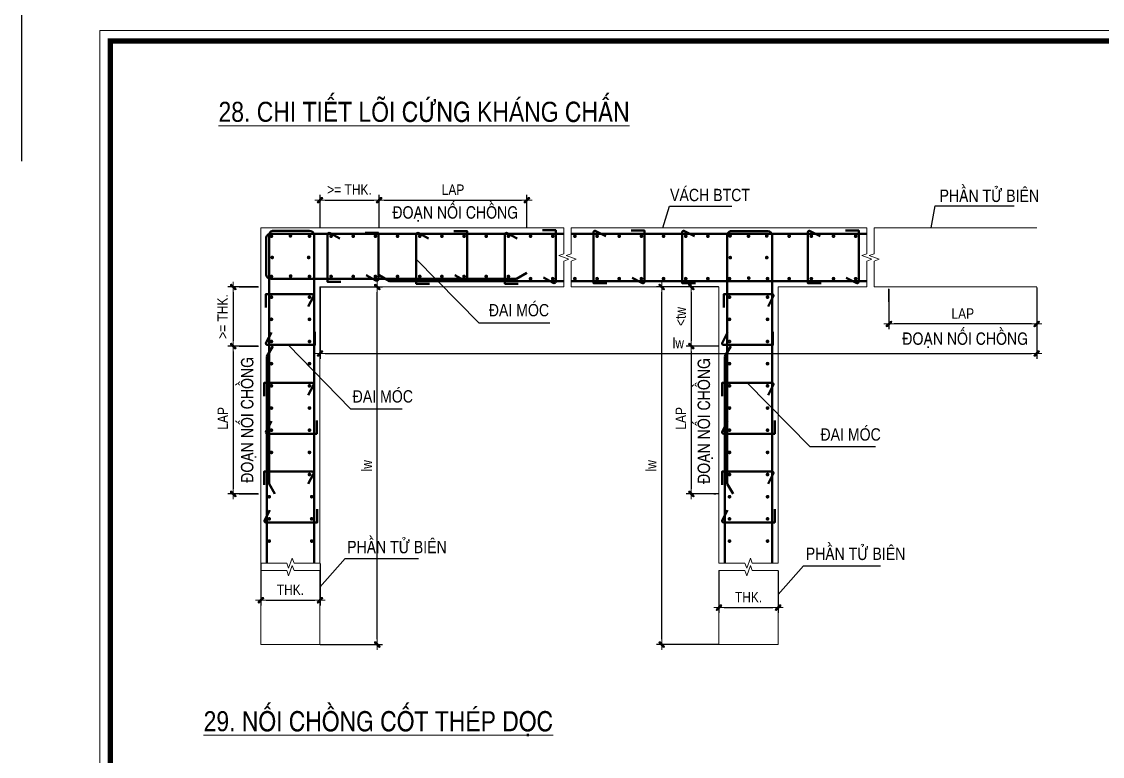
# Model space of a CAD drawing. Header units: millimetres. Extents: x -88960 to 836140, y 175458 to 320791.
# Drawn here: x 163340 to 184028, y 219470 to 233529 of the extents above; entities that cross this region are included whole.
import ezdxf
from ezdxf.enums import TextEntityAlignment as Align

# ---------------------------------------------------------------- set-up
doc = ezdxf.new("R2010")
doc.units = ezdxf.units.MM
doc.header["$LTSCALE"] = 1000
doc.layers.get('0').update_dxf_attribs({"linetype": 'CONTINUOUS'})
doc.layers.get('DEFPOINTS').update_dxf_attribs({"linetype": 'CONTINUOUS'})
for name, color, linetype, lineweight in [('Ap0102_dim', 145, 'CONTINUOUS', 25), ('Ap0314_Kh', 253, 'CONTINUOUS', 15), ('CHUNHO', 1, 'CONTINUOUS', 13), ('CTHEP', 4, 'CONTINUOUS', 50), ('DBAO', 2, 'CONTINUOUS', 13), ('DGIONG', 4, 'CONTINUOUS', 13), ('KTH', 154, 'CONTINUOUS', 15), ('STICK', 1, 'CONTINUOUS', 9), ('TEXT', 1, 'CONTINUOUS', 15)]:
    doc.layers.add(name, color=color, linetype=linetype, lineweight=lineweight)
doc.styles.add('romans', font='romans.shx', dxfattribs={"width": 0.8})
doc.styles.add('Star-HelCon', font='VHELVCN_0.TTF')
doc.styles.add('TTP-HelCon', font='VHELVCN_0.TTF')
doc.dimstyles.new('Star-100', dxfattribs={"dimscale": 100, "dimtxt": 2, "dimasz": 1, "dimexe": 1, "dimexo": 0.0625, "dimgap": 0.09, "dimtad": 0, "dimtoh": 1, "dimdec": 4, "dimrnd": 1, "dimdsep": 46, "dimtxsty": 'Star-HelCon', "dimblk": 'Stick', "dimcen": 0.09, "dimdle": 1.5, "dimclrd": 256, "dimclre": 256, "dimclrt": 7, "dimadec": 0, "dimazin": 0, "dimtfac": 1, "dimtdec": 4, "dimtix": 1, "dimtmove": 0, "dimatfit": 3, "dimfxl": 0.18, "dimtvp": 1, "dimtolj": 1, "dimtzin": 0, "dimarcsym": 2})
doc.dimstyles.new('TL 20', dxfattribs={"dimscale": 0, "dimtxt": 250, "dimasz": 200, "dimexe": 100, "dimexo": 200, "dimgap": 100, "dimtad": 1, "dimdec": 1, "dimlfac": 0.2, "dimdsep": 46, "dimtxsty": 'romans', "dimcen": 200, "dimdle": 100, "dimclrd": 256, "dimclre": 256, "dimclrt": 1, "dimaunit": 1, "dimadec": 0, "dimazin": 0, "dimtfac": 1, "dimtdec": 1, "dimtix": 1, "dimtmove": 2, "dimatfit": 3, "dimldrblk": 'OPEN30', "dimfxl": 1, "dimtolj": 1, "dimtzin": 0, "dimarcsym": 0})

# ---------------------------------------------------------------- blocks, each defined once
blk = doc.blocks.new('Stick')
at = {"layer": 'STICK'}
h = blk.add_hatch(color=256, dxfattribs=at)
edge = h.paths.add_edge_path()
edge.add_line((0.3, 0.5), (-0.5, -0.3))
edge.add_arc((-0.4, -0.4), 0.141, 135, 315)
edge.add_line((-0.3, -0.5), (0.5, 0.3))
edge.add_arc((0.4, 0.4), 0.141, 315, 495)
blk.add_line((1, 0), (-1, 0), dxfattribs=at)
blk.add_lwpolyline([(0.3, 0.5), (-0.5, -0.3, 1), (-0.3, -0.5), (0.5, 0.3, 1), (0.3, 0.5, 1)], format="xyb", dxfattribs=at)
blk = doc.blocks.new('*D699')
at = {"layer": 'DEFPOINTS', "color": 0, "transparency": 16777216}
for p in [(173012, 230113), (170183, 229583), (173012, 229583)]:
    blk.add_point(p, dxfattribs=at)
at = {"layer": 'KTH', "lineweight": -2, "transparency": 16777216}
for p, q in [((170183, 229589), (170183, 230213)), ((170283, 230113), (172912, 230113)), ((173012, 229589), (173012, 230213))]:
    blk.add_line(p, q, dxfattribs=at)
at = {"layer": 'KTH', "lineweight": -2, "transparency": 16777216, "xscale": 100, "yscale": 100, "zscale": 100, "rotation": 180}
blk.add_blockref('Stick', (170183, 230113), dxfattribs=at)
at = {"layer": 'KTH', "lineweight": -2, "transparency": 16777216, "xscale": 100, "yscale": 100, "zscale": 100}
blk.add_blockref('Stick', (173012, 230113), dxfattribs=at)
at = {"layer": 'KTH', "color": 7, "transparency": 16777216, "insert": (171598, 230313), "char_height": 200, "attachment_point": 5, "style": 'Star-HelCon'}
blk.add_mtext('\\A1;LAP', dxfattribs=at)
blk = doc.blocks.new('*D700')
at = {"layer": 'DEFPOINTS', "color": 0, "transparency": 16777216}
for p in [(170183, 230113), (169052, 229583), (170183, 229583)]:
    blk.add_point(p, dxfattribs=at)
at = {"layer": 'KTH', "lineweight": -2, "transparency": 16777216}
for p, q in [((169052, 229589), (169052, 230213)), ((169152, 230113), (170083, 230113)), ((170183, 229589), (170183, 230213))]:
    blk.add_line(p, q, dxfattribs=at)
at = {"layer": 'KTH', "lineweight": -2, "transparency": 16777216, "xscale": 100, "yscale": 100, "zscale": 100, "rotation": 180}
blk.add_blockref('Stick', (169052, 230113), dxfattribs=at)
at = {"layer": 'KTH', "lineweight": -2, "transparency": 16777216, "xscale": 100, "yscale": 100, "zscale": 100}
blk.add_blockref('Stick', (170183, 230113), dxfattribs=at)
at = {"layer": 'KTH', "color": 7, "transparency": 16777216, "insert": (169617, 230316), "char_height": 200, "attachment_point": 5, "style": 'Star-HelCon'}
blk.add_mtext('\\A1;>= THK.', dxfattribs=at)
blk = doc.blocks.new('*D701')
at = {"layer": 'DEFPOINTS', "color": 0, "transparency": 16777216}
for p in [(167872, 227320), (167390, 224492), (167872, 224492)]:
    blk.add_point(p, dxfattribs=at)
at = {"layer": 'KTH', "lineweight": -2, "transparency": 16777216}
for p, q in [((167866, 227320), (167290, 227320)), ((167390, 227220), (167390, 224592)), ((167866, 224492), (167290, 224492))]:
    blk.add_line(p, q, dxfattribs=at)
at = {"layer": 'KTH', "lineweight": -2, "transparency": 16777216, "xscale": 100, "yscale": 100, "zscale": 100}
for p, rotation in [((167390, 227320), 90), ((167390, 224492), 270)]:
    blk.add_blockref('Stick', p, dxfattribs=dict(at, rotation=rotation))
at = {"layer": 'KTH', "color": 7, "transparency": 16777216, "insert": (167190, 225906), "char_height": 200, "attachment_point": 5, "rotation": 90, "style": 'Star-HelCon'}
blk.add_mtext('\\A1; LAP', dxfattribs=at)
blk = doc.blocks.new('*D702')
at = {"layer": 'DEFPOINTS', "color": 0, "transparency": 16777216}
for p in [(167872, 228452), (167390, 227320), (167872, 227320)]:
    blk.add_point(p, dxfattribs=at)
at = {"layer": 'KTH', "lineweight": -2, "transparency": 16777216}
for p, q in [((167866, 228452), (167290, 228452)), ((167390, 228352), (167390, 227420)), ((167866, 227320), (167290, 227320))]:
    blk.add_line(p, q, dxfattribs=at)
at = {"layer": 'KTH', "lineweight": -2, "transparency": 16777216, "xscale": 100, "yscale": 100, "zscale": 100}
for p, rotation in [((167390, 228452), 90), ((167390, 227320), 270)]:
    blk.add_blockref('Stick', p, dxfattribs=dict(at, rotation=rotation))
at = {"layer": 'KTH', "color": 7, "transparency": 16777216, "insert": (167187, 227886), "char_height": 200, "attachment_point": 5, "rotation": 90, "style": 'Star-HelCon'}
blk.add_mtext('\\A1;>= THK.', dxfattribs=at)
blk = doc.blocks.new('*D703')
at = {"layer": 'DEFPOINTS', "color": 0, "transparency": 16777216}
for p in [(167920, 223166), (169052, 223166), (169052, 222458)]:
    blk.add_point(p, dxfattribs=at)
at = {"layer": 'KTH', "lineweight": -2, "transparency": 16777216}
for p, q in [((167920, 223159), (167920, 222358)), ((169052, 223159), (169052, 222358)), ((168020, 222458), (168952, 222458))]:
    blk.add_line(p, q, dxfattribs=at)
at = {"layer": 'KTH', "lineweight": -2, "transparency": 16777216, "xscale": 100, "yscale": 100, "zscale": 100, "rotation": 180}
blk.add_blockref('Stick', (167920, 222458), dxfattribs=at)
at = {"layer": 'KTH', "lineweight": -2, "transparency": 16777216, "xscale": 100, "yscale": 100, "zscale": 100}
blk.add_blockref('Stick', (169052, 222458), dxfattribs=at)
at = {"layer": 'KTH', "color": 7, "transparency": 16777216, "insert": (168486, 222658), "char_height": 200, "attachment_point": 5, "style": 'Star-HelCon'}
blk.add_mtext('\\A1;THK.', dxfattribs=at)
blk = doc.blocks.new('*D704')
at = {"layer": 'DEFPOINTS', "color": 0, "transparency": 16777216}
for p in [(176689, 227320), (176159, 224492), (176689, 224492)]:
    blk.add_point(p, dxfattribs=at)
at = {"layer": 'KTH', "lineweight": -2, "transparency": 16777216}
for p, q in [((176683, 227320), (176059, 227320)), ((176159, 227220), (176159, 224592)), ((176683, 224492), (176059, 224492))]:
    blk.add_line(p, q, dxfattribs=at)
at = {"layer": 'KTH', "lineweight": -2, "transparency": 16777216, "xscale": 100, "yscale": 100, "zscale": 100}
for p, rotation in [((176159, 227320), 90), ((176159, 224492), 270)]:
    blk.add_blockref('Stick', p, dxfattribs=dict(at, rotation=rotation))
at = {"layer": 'KTH', "color": 7, "transparency": 16777216, "insert": (175959, 225906), "char_height": 200, "attachment_point": 5, "rotation": 90, "style": 'Star-HelCon'}
blk.add_mtext('\\A1; LAP', dxfattribs=at)
blk = doc.blocks.new('*D705')
at = {"layer": 'DEFPOINTS', "color": 0, "transparency": 16777216}
for p in [(176689, 228452), (176159, 227320), (176689, 227320)]:
    blk.add_point(p, dxfattribs=at)
at = {"layer": 'KTH', "lineweight": -2, "transparency": 16777216}
for p, q in [((176683, 228452), (176059, 228452)), ((176159, 228352), (176159, 227420)), ((176683, 227320), (176059, 227320))]:
    blk.add_line(p, q, dxfattribs=at)
at = {"layer": 'KTH', "lineweight": -2, "transparency": 16777216, "xscale": 100, "yscale": 100, "zscale": 100}
for p, rotation in [((176159, 228452), 90), ((176159, 227320), 270)]:
    blk.add_blockref('Stick', p, dxfattribs=dict(at, rotation=rotation))
at = {"layer": 'KTH', "color": 7, "transparency": 16777216, "insert": (175956, 227886), "char_height": 200, "attachment_point": 5, "rotation": 90, "style": 'Star-HelCon'}
blk.add_mtext('\\A1;<tw', dxfattribs=at)
blk = doc.blocks.new('*D706')
at = {"layer": 'DEFPOINTS', "color": 0, "transparency": 16777216}
for p in [(179942, 228417), (182771, 228364), (179942, 227744)]:
    blk.add_point(p, dxfattribs=at)
at = {"layer": 'KTH', "lineweight": -2, "transparency": 16777216}
for p, q in [((179942, 228411), (179942, 227644)), ((182771, 228357), (182771, 227644)), ((182671, 227744), (180042, 227744))]:
    blk.add_line(p, q, dxfattribs=at)
at = {"layer": 'KTH', "lineweight": -2, "transparency": 16777216, "xscale": 100, "yscale": 100, "zscale": 100, "rotation": 180}
blk.add_blockref('Stick', (179942, 227744), dxfattribs=at)
at = {"layer": 'KTH', "lineweight": -2, "transparency": 16777216, "xscale": 100, "yscale": 100, "zscale": 100}
blk.add_blockref('Stick', (182771, 227744), dxfattribs=at)
at = {"layer": 'KTH', "color": 7, "transparency": 16777216, "insert": (181356, 227944), "char_height": 200, "attachment_point": 5, "style": 'Star-HelCon'}
blk.add_mtext('\\A1;LAP', dxfattribs=at)
blk = doc.blocks.new('*D707')
at = {"layer": 'DEFPOINTS', "color": 0, "transparency": 16777216}
for p in [(176689, 223024), (177821, 223024), (177821, 222317)]:
    blk.add_point(p, dxfattribs=at)
at = {"layer": 'KTH', "lineweight": -2, "transparency": 16777216}
for p, q in [((176689, 223018), (176689, 222217)), ((177821, 223018), (177821, 222217)), ((176789, 222317), (177721, 222317))]:
    blk.add_line(p, q, dxfattribs=at)
at = {"layer": 'KTH', "lineweight": -2, "transparency": 16777216, "xscale": 100, "yscale": 100, "zscale": 100, "rotation": 180}
blk.add_blockref('Stick', (176689, 222317), dxfattribs=at)
at = {"layer": 'KTH', "lineweight": -2, "transparency": 16777216, "xscale": 100, "yscale": 100, "zscale": 100}
blk.add_blockref('Stick', (177821, 222317), dxfattribs=at)
at = {"layer": 'KTH', "color": 7, "transparency": 16777216, "insert": (177255, 222517), "char_height": 200, "attachment_point": 5, "style": 'Star-HelCon'}
blk.add_mtext('\\A1;THK.', dxfattribs=at)
blk = doc.blocks.new('*D708')
at = {"layer": 'DEFPOINTS', "color": 0, "transparency": 16777216}
for p in [(175593, 228452), (176689, 228452), (176689, 221610)]:
    blk.add_point(p, dxfattribs=at)
at = {"layer": 'KTH', "lineweight": -2, "transparency": 16777216}
for p, q in [((176683, 228452), (175493, 228452)), ((175593, 221710), (175593, 228352)), ((176683, 221610), (175493, 221610))]:
    blk.add_line(p, q, dxfattribs=at)
at = {"layer": 'KTH', "lineweight": -2, "transparency": 16777216, "xscale": 100, "yscale": 100, "zscale": 100}
for p, rotation in [((175593, 228452), 90), ((175593, 221610), 270)]:
    blk.add_blockref('Stick', p, dxfattribs=dict(at, rotation=rotation))
at = {"layer": 'KTH', "color": 7, "transparency": 16777216, "insert": (175393, 225031), "char_height": 200, "attachment_point": 5, "rotation": 90, "style": 'Star-HelCon'}
blk.add_mtext('\\A1;lw', dxfattribs=at)
blk = doc.blocks.new('*D709')
at = {"layer": 'DEFPOINTS', "color": 0, "transparency": 16777216}
for p in [(169052, 228452), (182771, 228452), (182771, 227179)]:
    blk.add_point(p, dxfattribs=at)
at = {"layer": 'KTH', "lineweight": -2, "transparency": 16777216}
for p, q in [((169052, 228445), (169052, 227079)), ((182771, 228445), (182771, 227079)), ((169152, 227179), (182671, 227179))]:
    blk.add_line(p, q, dxfattribs=at)
at = {"layer": 'KTH', "lineweight": -2, "transparency": 16777216, "xscale": 100, "yscale": 100, "zscale": 100, "rotation": 180}
blk.add_blockref('Stick', (169052, 227179), dxfattribs=at)
at = {"layer": 'KTH', "lineweight": -2, "transparency": 16777216, "xscale": 100, "yscale": 100, "zscale": 100}
blk.add_blockref('Stick', (182771, 227179), dxfattribs=at)
at = {"layer": 'KTH', "color": 7, "transparency": 16777216, "insert": (175911, 227379), "char_height": 200, "attachment_point": 5, "style": 'Star-HelCon'}
blk.add_mtext('\\A1;lw', dxfattribs=at)
blk = doc.blocks.new('*D710')
at = {"layer": 'DEFPOINTS', "color": 0, "transparency": 16777216}
for p in [(169052, 228452), (170148, 228452), (169052, 221610)]:
    blk.add_point(p, dxfattribs=at)
at = {"layer": 'KTH', "lineweight": -2, "transparency": 16777216}
for p, q in [((169058, 228452), (170248, 228452)), ((170148, 221710), (170148, 228352)), ((169058, 221610), (170248, 221610))]:
    blk.add_line(p, q, dxfattribs=at)
at = {"layer": 'KTH', "lineweight": -2, "transparency": 16777216, "xscale": 100, "yscale": 100, "zscale": 100}
for p, rotation in [((170148, 228452), 90), ((170148, 221610), 270)]:
    blk.add_blockref('Stick', p, dxfattribs=dict(at, rotation=rotation))
at = {"layer": 'KTH', "color": 7, "transparency": 16777216, "insert": (169948, 225031), "char_height": 200, "attachment_point": 5, "rotation": 90, "style": 'Star-HelCon'}
blk.add_mtext('\\A1;lw', dxfattribs=at)
blk = doc.blocks.new('CHG_XX_Khung ten')
blk.add_lwpolyline([(15, 579), (826, 579), (826, 15), (15, 15)], close=True)
at = {"color": 4, "linetype": 'Continuous', "const_width": 1}
blk.add_lwpolyline([(17, 577), (824, 577), (824, 17), (17, 17)], close=True, dxfattribs=at)
at = {"layer": 'DEFPOINTS', "color": 1, "ltscale": 2}
blk.add_lwpolyline([(40.06, 594), (0, 594), (0, 554)], dxfattribs=at)

msp = doc.modelspace()

# ---------------------------------------------------------------- linework, layer by layer
at = {"layer": 'Ap0102_dim'}
for p, q in [((167503.07337, 228451.63735), (167871.84658, 228451.63758)), ((179942.0135, 228169.06282), (179942.0135, 228416.76448)), ((167503.07337, 227320.18141), (167871.84658, 227320.18165)), ((167503.07337, 224491.54135), (167871.84658, 224491.54158)), ((176591.6716, 224491.54158), (176626.75468, 224491.54158))]:
    msp.add_line(p, q, dxfattribs=at)
at = {"layer": 'CTHEP'}
for p, q in [((168075.86916, 229441.51351), (168075.87548, 224687.52028)), ((173719.00597, 229469.94798), (168107.69143, 229469.94797)), ((168853.8187, 229526.37284), (168160.72836, 229526.37281)), ((168938.60791, 229441.51377), (168938.6124, 223165.61594)), ((174355.44997, 229469.94798), (173860.43797, 229469.94798)), ((179517.70203, 229469.94798), (174099.0272, 229469.94798)), ((176844.63775, 229434.75843), (176844.64397, 224687.50981)), ((177622.60347, 229519.61776), (176929.49695, 229519.61776)), ((177569.47621, 229519.61776), (176940.10381, 229519.61776)), ((177707.37607, 229434.75872), (177707.3804, 223165.61437)), ((168022.83223, 229385.79181), (168022.83331, 228692.07187)), ((172815.87157, 228607.21278), (168107.69251, 228607.21277)), ((170183.20784, 228677.92878), (170379.18177, 228564.78318)), ((173011.8455, 228720.35838), (172815.87157, 228607.21278)), ((173719.00597, 228564.78318), (170379.18177, 228564.78318)), ((179517.70203, 228564.78318), (173860.43797, 228564.78318)), ((168033.44296, 227124.20284), (168146.59131, 227320.18153)), ((176915.35665, 227320.18158), (176802.21105, 227124.20766)), ((168033.44296, 227124.20284), (168033.44754, 223165.61663)), ((176802.21105, 227124.20766), (176802.2156, 223165.61505)), ((168075.87548, 224687.52028), (168189.02383, 224491.54158)), ((176957.78625, 224491.54164), (176844.64065, 224687.51557))]:
    msp.add_line(p, q, dxfattribs=at)
at = {"layer": 'CTHEP', "const_width": 35.18121}
for points in [[(168104.06719, 229423.98257, 1), (168139.60198, 229423.98257, 1)], [(168467.83207, 229429.98754, 1), (168503.36686, 229429.98754, 1)], [(168832.44229, 229423.9826, 1), (168867.97708, 229423.9826, 1)], [(169246.13057, 229423.98258, 1), (169281.66536, 229423.98258, 1)], [(169670.42657, 229423.98258, 1), (169705.96136, 229423.98258, 1)], [(170094.72257, 229423.98258, 1), (170130.25736, 229423.98258, 1)], [(170519.01857, 229423.98258, 1), (170554.55336, 229423.98258, 1)], [(170943.31457, 229423.98258, 1), (170978.84936, 229423.98258, 1)], [(171367.61057, 229423.98258, 1), (171403.14536, 229423.98258, 1)], [(171791.90657, 229423.98258, 1), (171827.44136, 229423.98258, 1)], [(172216.20257, 229423.98258, 1), (172251.73736, 229423.98258, 1)], [(172640.49857, 229423.98258, 1), (172676.03336, 229423.98258, 1)], [(173064.79457, 229423.98258, 1), (173100.32936, 229423.98258, 1)], [(173489.09057, 229423.98258, 1), (173524.62536, 229423.98258, 1)], [(173913.38657, 229423.98258, 1), (173948.92136, 229423.98258, 1)], [(174373.21736, 229423.98258, -1), (174337.68257, 229423.98258, -1)], [(174797.51336, 229423.98258, -1), (174761.97857, 229423.98258, -1)], [(175221.80936, 229423.98258, -1), (175186.27457, 229423.98258, -1)], [(175646.10536, 229423.98258, -1), (175610.57057, 229423.98258, -1)], [(176070.40136, 229423.98258, -1), (176034.86657, 229423.98258, -1)], [(176494.69736, 229423.98258, -1), (176459.16257, 229423.98258, -1)], [(176883.09761, 229429.07613, 1), (176918.6324, 229429.07613, 1)], [(177236.62543, 229423.98258, 1), (177272.16022, 229423.98258, 1)], [(177585.08436, 229429.07616, 1), (177620.61915, 229429.07616, 1)], [(178014.89863, 229423.98258, 1), (178050.43342, 229423.98258, 1)], [(178439.19463, 229423.98258, 1), (178474.72942, 229423.98258, 1)], [(178863.49063, 229423.98258, 1), (178899.02542, 229423.98258, 1)], [(179287.78663, 229423.98258, 1), (179323.32142, 229423.98258, 1)], [(168154.75071, 229017.12305, 1), (168119.21592, 229017.12305, 1)], [(168817.29319, 229017.12305, -1), (168852.82798, 229017.12305, -1)], [(176923.54408, 229013.50886, 1), (176888.00929, 229013.50886, 1)], [(177586.08655, 229013.50886, -1), (177621.62134, 229013.50886, -1)], [(168104.06719, 228653.17797, -1), (168139.60198, 228653.17797, -1)], [(168472.17868, 228659.68641, -1), (168507.71347, 228659.68641, -1)], [(168832.44229, 228653.17799, -1), (168867.97708, 228653.17799, -1)], [(169246.13057, 228653.17798, -1), (169281.66536, 228653.17798, -1)], [(169670.42657, 228653.17798, -1), (169705.96136, 228653.17798, -1)], [(170094.72257, 228653.17798, -1), (170130.25736, 228653.17798, -1)], [(170519.01857, 228653.17798, -1), (170554.55336, 228653.17798, -1)], [(170943.31457, 228653.17798, -1), (170978.84936, 228653.17798, -1)], [(171367.61057, 228653.17798, -1), (171403.14536, 228653.17798, -1)], [(171791.90657, 228653.17798, -1), (171827.44136, 228653.17798, -1)], [(172216.20257, 228653.17798, -1), (172251.73736, 228653.17798, -1)], [(172640.49857, 228653.17798, -1), (172676.03336, 228653.17798, -1)], [(173064.79457, 228610.74858, -1), (173100.32936, 228610.74858, -1)], [(173489.09057, 228610.74858, -1), (173524.62536, 228610.74858, -1)], [(173913.38657, 228610.74858, -1), (173948.92136, 228610.74858, -1)], [(174373.21736, 228610.74838, 1), (174337.68257, 228610.74838, 1)], [(174797.51336, 228610.74838, 1), (174761.97857, 228610.74838, 1)], [(175221.80936, 228610.74838, 1), (175186.27457, 228610.74838, 1)], [(175646.10536, 228610.74838, 1), (175610.57057, 228610.74838, 1)], [(176070.40136, 228610.74838, 1), (176034.86657, 228610.74838, 1)], [(176494.69736, 228610.74838, 1), (176459.16257, 228610.74838, 1)], [(176872.83568, 228610.74837, -1), (176908.37047, 228610.74837, -1)], [(177240.97204, 228622.83829, -1), (177276.50683, 228622.83829, -1)], [(177601.21045, 228610.74839, -1), (177636.74524, 228610.74839, -1)], [(178014.89863, 228610.74838, -1), (178050.43342, 228610.74838, -1)], [(178439.19463, 228610.74838, -1), (178474.72942, 228610.74838, -1)], [(178863.49063, 228610.74838, -1), (178899.02542, 228610.74838, -1)], [(179287.78663, 228610.74838, -1), (179323.32142, 228610.74838, -1)], [(168104.06719, 228257.16837, -1), (168139.60198, 228257.16837, -1)], [(168832.44229, 228257.16839, -1), (168867.97708, 228257.16839, -1)], [(176872.83568, 228257.16837, -1), (176908.37047, 228257.16837, -1)], [(177601.21045, 228257.16839, -1), (177636.74524, 228257.16839, -1)], [(168104.06719, 227832.87237, -1), (168139.60198, 227832.87237, -1)], [(168832.44229, 227832.87239, -1), (168867.97708, 227832.87239, -1)], [(176872.83568, 227832.87237, -1), (176908.37047, 227832.87237, -1)], [(177601.21045, 227832.87239, -1), (177636.74524, 227832.87239, -1)], [(168104.06719, 227408.57637, -1), (168139.60198, 227408.57637, -1)], [(168832.44229, 227408.57639, -1), (168867.97708, 227408.57639, -1)], [(176872.83568, 227408.57637, -1), (176908.37047, 227408.57637, -1)], [(177601.21045, 227408.57639, -1), (177636.74524, 227408.57639, -1)], [(168104.06719, 226984.28037, -1), (168139.60198, 226984.28037, -1)], [(168832.44229, 226984.28039, -1), (168867.97708, 226984.28039, -1)], [(176872.83568, 226984.28037, -1), (176908.37047, 226984.28037, -1)], [(177601.21045, 226984.28039, -1), (177636.74524, 226984.28039, -1)], [(168104.06719, 226559.98437, -1), (168139.60198, 226559.98437, -1)], [(168832.44229, 226559.98439, -1), (168867.97708, 226559.98439, -1)], [(176872.83568, 226559.98437, -1), (176908.37047, 226559.98437, -1)], [(177601.21045, 226559.98439, -1), (177636.74524, 226559.98439, -1)], [(168104.06719, 226135.68837, -1), (168139.60198, 226135.68837, -1)], [(168832.44229, 226135.68839, -1), (168867.97708, 226135.68839, -1)], [(176872.83568, 226135.68837, -1), (176908.37047, 226135.68837, -1)], [(177601.21045, 226135.68839, -1), (177636.74524, 226135.68839, -1)], [(168104.06719, 225711.39237, -1), (168139.60198, 225711.39237, -1)], [(168832.44229, 225711.39239, -1), (168867.97708, 225711.39239, -1)], [(176872.83568, 225711.39237, -1), (176908.37047, 225711.39237, -1)], [(177601.21045, 225711.39239, -1), (177636.74524, 225711.39239, -1)], [(168104.06719, 225287.09637, -1), (168139.60198, 225287.09637, -1)], [(168832.44229, 225287.09639, -1), (168867.97708, 225287.09639, -1)], [(176872.83568, 225287.09637, -1), (176908.37047, 225287.09637, -1)], [(177601.21045, 225287.09639, -1), (177636.74524, 225287.09639, -1)], [(168033.35119, 224862.80037, -1), (168068.88598, 224862.80037, -1)], [(168832.44229, 224862.80039, -1), (168867.97708, 224862.80039, -1)], [(176872.83568, 224862.80037, -1), (176908.37047, 224862.80037, -1)], [(177601.21045, 224862.80039, -1), (177636.74524, 224862.80039, -1)], [(168061.64472, 224438.50432, -1), (168097.17951, 224438.50432, -1)], [(168874.87877, 224438.50444, -1), (168910.41356, 224438.50444, -1)], [(176872.83568, 224438.50437, -1), (176908.37047, 224438.50437, -1)], [(177601.21045, 224438.50439, -1), (177636.74524, 224438.50439, -1)], [(168061.64472, 224014.20832, -1), (168097.17951, 224014.20832, -1)], [(168874.87877, 224014.20844, -1), (168910.41356, 224014.20844, -1)], [(176872.83568, 224014.20837, -1), (176908.37047, 224014.20837, -1)], [(177601.21045, 224014.20839, -1), (177636.74524, 224014.20839, -1)], [(168061.64472, 223589.91232, -1), (168097.17951, 223589.91232, -1)], [(168874.87877, 223589.91244, -1), (168910.41356, 223589.91244, -1)], [(176872.83568, 223589.91237, -1), (176908.37047, 223589.91237, -1)], [(177601.21045, 223589.91239, -1), (177636.74524, 223589.91239, -1)]]:
    msp.add_lwpolyline(points, format="xyb", close=True, dxfattribs=at)
at = {"layer": 'CTHEP'}
for points in [[(169433.65991, 229381.78346), (169243.48934, 229480.26129, 0.6250265827), (169197.20662, 229457.70066), (169197.20662, 228549.32571), (169450.60287, 228549.32571)], [(169933.60713, 228677.32217), (170123.7777, 228578.84434, 0.6250265827), (170170.06042, 228601.40498), (170170.06042, 229487.09516), (169916.66418, 229487.09516)], [(171130.84391, 229381.78346), (170940.67334, 229480.26129, 0.6250265827), (170894.39062, 229457.70066), (170894.39062, 228513.96771), (171147.78687, 228513.96771)], [(171630.79113, 228677.32217), (171820.9617, 228578.84434, 0.6250265827), (171867.24442, 228601.40498), (171867.24442, 229522.45316), (171613.84818, 229522.45316)], [(172828.02791, 229381.78346), (172637.85734, 229480.26129, 0.6250265827), (172591.57462, 229457.70066), (172591.57462, 228513.96771), (172844.97087, 228513.96771)], [(173327.97513, 228630.10586), (173518.1457, 228531.62803, 0.6250265827), (173564.42842, 228554.18867), (173564.42842, 229538.41715), (173311.03218, 229538.41715)], [(174525.21191, 229424.21306), (174335.04134, 229522.69089, 0.6250265827), (174288.75862, 229500.13026), (174288.75862, 228522.35358), (174542.15487, 228522.35358)], [(175025.15913, 228626.91076), (175215.3297, 228528.43293, 0.6250265827), (175261.61242, 228550.99356), (175261.61242, 229529.52476), (175008.21618, 229529.52476)], [(176222.39591, 229424.21306), (176032.22534, 229522.69089, 0.6250265827), (175985.94262, 229500.13026), (175985.94262, 228522.35358), (176239.33887, 228522.35358)], [(178626.72397, 229424.21306), (178436.5534, 229522.69089, 0.6250265827), (178390.27068, 229500.13026), (178390.27068, 228522.35358), (178643.66693, 228522.35358)], [(179126.67119, 228626.91076), (179316.84176, 228528.43293, 0.6250265827), (179363.12448, 228550.99356), (179363.12448, 229529.52476), (179109.72824, 229529.52476)], [(168826.0654, 228078.28553), (168924.54322, 228268.4561, 0.6250265827), (168901.98259, 228314.73882), (168016.2924, 228314.73882), (168016.2924, 228061.34257)], [(177630.19189, 228078.28553), (177728.66972, 228268.4561, 0.6250265827), (177706.10908, 228314.73882), (176785.0609, 228314.73882), (176785.0609, 228061.34257)], [(168121.6041, 227578.33831), (168023.12627, 227388.16774, 0.6250265827), (168045.68691, 227341.88502), (168954.06185, 227341.88502), (168954.06185, 227595.28126)], [(176855.01459, 227578.33831), (176756.53677, 227388.16774, 0.6250265827), (176779.0974, 227341.88502), (177722.83035, 227341.88502), (177722.83035, 227595.28126)], [(168826.0654, 226381.10153), (168924.54322, 226571.2721, 0.6250265827), (168901.98259, 226617.55482), (167980.9344, 226617.55482), (167980.9344, 226364.15857)], [(177630.19189, 226381.10153), (177728.66972, 226571.2721, 0.6250265827), (177706.10908, 226617.55482), (176749.7029, 226617.55482), (176749.7029, 226364.15857)], [(168121.6041, 225881.15431), (168023.12627, 225690.98374, 0.6250265827), (168045.68691, 225644.70102), (168989.41985, 225644.70102), (168989.41985, 225898.09726)], [(176855.01459, 225881.15431), (176756.53677, 225690.98374, 0.6250265827), (176779.0974, 225644.70102), (177758.18835, 225644.70102), (177758.18835, 225898.09726)], [(168827.60821, 224683.91748), (168926.08603, 224874.08805, 0.6250265827), (168903.5254, 224920.37077), (167982.47721, 224920.37077), (167982.47721, 224666.97452)], [(177630.19189, 224683.91753), (177728.66972, 224874.0881, 0.6250265827), (177706.10908, 224920.37082), (176749.7029, 224920.37082), (176749.7029, 224666.97457)], [(168093.83695, 224183.97026), (167995.35912, 223993.79969, 0.6250265827), (168017.91976, 223947.51697), (168999.57017, 223947.51697), (168999.57017, 224200.91321)], [(176855.01459, 224183.97031), (176756.53677, 223993.79974, 0.6250265827), (176779.0974, 223947.51702), (177758.18835, 223947.51702), (177758.18835, 224200.91326)]]:
    msp.add_lwpolyline(points, format="xyb", dxfattribs=at)
for centre, start, end in [((168107.69143, 229385.08877), 90, 180.000069082), ((168160.72836, 229441.51361), 90, 180.000069082), ((168853.74866, 229441.51366), 0.000069082, 90), ((176929.49695, 229434.75854), 90, 180.000077619), ((177622.51686, 229434.7586), 0.000077619, 90), ((168107.69251, 228692.07197), 180.000069082, 270)]:
    msp.add_arc(centre, 84.8592, start, end, dxfattribs=at)
at = {"layer": 'DBAO', "linetype": 'Continuous'}
for p, q in [((167920.2935, 229583.09358), (167920.30194, 223165.61632)), ((173719.00597, 229583.09358), (167920.2935, 229583.09358)), ((179517.70203, 229583.09358), (173860.43797, 229583.09358)), ((182770.6535, 229583.09358), (179659.13403, 229583.09358)), ((169051.75184, 228451.63758), (169051.75794, 223165.61632)), ((173719.00597, 228451.63758), (169051.75184, 228451.63758)), ((176689.0632, 228451.63758), (173860.43797, 228451.63758)), ((176689.0632, 228451.63758), (176689.07, 223165.61474)), ((177820.5199, 228451.63758), (177820.526, 223165.61474)), ((179517.70203, 228451.63758), (177820.5199, 228451.63758)), ((182770.6535, 228451.63758), (179659.13403, 228451.63758)), ((168450.67269, 223068.45469), (168521.38719, 223262.74585)), ((168521.38719, 223262.74585), (168556.74594, 223165.60081)), ((177219.44075, 223068.46481), (177290.15525, 223262.75596)), ((177290.15525, 223262.75596), (177325.514, 223165.61093)), ((167920.30194, 223024.18432), (167920.30194, 221609.86432)), ((168415.31394, 223165.59972), (168450.67269, 223068.45469)), ((168415.31394, 223024.16772), (168450.67269, 222927.02269)), ((168450.67269, 222927.02269), (168521.38719, 223121.31385)), ((168521.38719, 223121.31385), (168556.74594, 223024.16881)), ((169051.76884, 221609.86432), (169051.75794, 223024.18432)), ((176689.07, 223024.20612), (176689.07, 221609.88612)), ((177184.082, 223165.60984), (177219.44075, 223068.46481)), ((177184.082, 223024.18953), (177219.44075, 222927.04449)), ((177219.44075, 222927.04449), (177290.15525, 223121.33565)), ((177290.15525, 223121.33565), (177325.514, 223024.19062)), ((177820.5369, 221609.88612), (177820.526, 223024.20612)), ((167920.30194, 221609.86432), (169051.76884, 221609.86432)), ((176689.07, 221609.88612), (177820.5369, 221609.88612))]:
    msp.add_line(p, q, dxfattribs=at)
for points in [[(173719.00597, 228451.63758), (173719.00597, 228946.64958), (173816.15128, 228982.00758), (173621.86066, 229052.72358), (173719.00597, 229088.08158), (173719.00597, 229583.09358)], [(173860.43797, 228451.63758), (173860.43797, 228946.64958), (173957.58328, 228982.00758), (173763.29266, 229052.72358), (173860.43797, 229088.08158), (173860.43797, 229583.09358)], [(179517.70203, 228451.63738), (179517.70203, 228946.64938), (179614.84733, 228982.00738), (179420.55672, 229052.72338), (179517.70203, 229088.08138), (179517.70203, 229583.09338)], [(179659.13403, 228451.63738), (179659.13403, 228946.64938), (179756.27933, 228982.00738), (179561.98872, 229052.72338), (179659.13403, 229088.08138), (179659.13403, 229583.09338)], [(167920.30194, 223165.59591), (168415.31394, 223165.59972)], [(167920.30194, 223024.16391), (168415.31394, 223024.16772)], [(168556.74594, 223165.60081), (169051.75794, 223165.60463)], [(168556.74594, 223024.16881), (169051.75794, 223024.17263)], [(176689.07, 223165.60603), (177184.082, 223165.60984)], [(176689.07, 223024.18571), (177184.082, 223024.18953)], [(177325.514, 223165.61093), (177820.526, 223165.61474)], [(177325.514, 223024.19062), (177820.526, 223024.19443)]]:
    msp.add_lwpolyline(points, dxfattribs=at)

# ---------------------------------------------------------------- texts
at = {"layer": 'CHUNHO', "style": 'Star-HelCon'}
for s, p in [('VAÙCH BTCT', (175753.38282, 230094.20284)), ('PHAÀN TÖÛ BIEÂN', (180911.33891, 230080.3847)), ('ÑOAÏN NOÁI CHOÀNG', (170437.83687, 229760.78129)), ('ÑAI MOÙC', (172282.39755, 227890.35278)), ('ÑOAÏN NOÁI CHOÀNG', (180198.78313, 227346.00157)), ('ÑAI MOÙC', (169677.10974, 226240.63099)), ('ÑAI MOÙC', (178631.003, 225512.11213)), ('PHAÀN TÖÛ BIEÂN', (169571.60868, 223357.96498)), ('PHAÀN TÖÛ BIEÂN', (178350.12835, 223228.8159))]:
    msp.add_text(s, height=235.72, dxfattribs=at).set_placement(p)
for p in [(167775.28904, 224705.60221), (176516.48051, 224683.44958)]:
    msp.add_text('ÑOAÏN NOÁI CHOÀNG', height=235.72, rotation=90, dxfattribs=at).set_placement(p)
at = {"layer": 'TEXT', "color": 2, "style": 'TTP-HelCon'}
for s, p in [('%%U28. CHI TIEÁT LOÕI CÖÙNG KHAÙNG CHAÁN', (167109.14369, 231803.56066)), ('%%U29. NOÁI CHOÀNG COÁT THEÙP DOÏC', (166824.11043, 220142.80634))]:
    msp.add_text(s, height=383.045, dxfattribs=at).set_placement(p, align=Align.MIDDLE_LEFT)

# ---------------------------------------------------------------- dimensions: what is measured, and where the dimension line sits
at = {"layer": 'KTH'}
for base, p1, p2, text, picture, middle in [((170183.20784, 230113.46358), (169051.75184, 229583.09358), (170183.20784, 229583.09358), '>= THK.', '*D700', (169617.47984, 230316.13025)), ((173011.8455, 230113.46358), (170183.20784, 229583.09358), (173011.8455, 229583.09358), 'LAP', '*D699', (171597.52667, 230313.46358)), ((182770.6535, 227178.74958), (169051.75184, 228451.63758), (182770.6535, 228451.63672), 'lw', '*D709', (175911.20267, 227378.74958)), ((179942.0135, 227744.47377), (182770.6535, 228363.73089), (179942.0135, 228416.76448), 'LAP', '*D706', (181356.3335, 227944.47377)), ((169051.75794, 222458.45632), (167920.30194, 223165.61632), (169051.75794, 223165.61632), 'THK.', '*D703', (168486.02994, 222658.45632)), ((177820.526, 222317.03443), (176689.07, 223024.19443), (177820.526, 223024.19443), 'THK.', '*D707', (177254.798, 222517.03443))]:
    dim = msp.add_linear_dim(base=base, p1=p1, p2=p2, text=text, dimstyle='Star-100', dxfattribs=at)
    dim.commit()
    dim.dimension.update_dxf_attribs({"geometry": picture, "text_midpoint": middle})
for base, p1, p2, text, picture, middle in [((167389.92777, 227320.18165), (167871.84658, 228451.63758), (167871.84827, 227320.18165), '>= THK.', '*D702', (167187.2611, 227885.90962)), ((170147.87198, 228451.63758), (169051.76884, 221609.88612), (169051.77563, 228451.63758), 'lw', '*D710', (169947.87198, 225030.76185)), ((175592.96685, 228451.63758), (176689.07, 221609.88612), (176689.0632, 228451.63758), 'lw', '*D708', (175392.96685, 225030.76185)), ((176158.69485, 227320.18155), (176689.0761, 228451.63758), (176689.06485, 227320.18155), '<tw', '*D705', (175956.02819, 227885.90957)), ((167389.92777, 224491.54158), (167871.84405, 227320.18165), (167871.84827, 224491.54158), ' LAP', '*D701', (167189.92777, 225905.86162)), ((176158.69485, 224491.54148), (176689.06485, 227320.18155), (176689.06897, 224491.54148), ' LAP', '*D704', (175958.69485, 225905.86152))]:
    dim = msp.add_linear_dim(base=base, p1=p1, p2=p2, angle=90, text=text, dimstyle='Star-100', dxfattribs=at)
    dim.commit()
    dim.dimension.update_dxf_attribs({"geometry": picture, "text_midpoint": middle})

# ---------------------------------------------------------------- leaders
at = {"layer": 'DGIONG'}
for points in [[(175614.14759, 229583.09358), (175740.28005, 229997.96651), (176936.18793, 229997.96651)], [(180753.88066, 229583.09358), (180828.1532, 230006.13859), (182337.25722, 230006.13859)], [(170894.39062, 228985.83418), (172091.59524, 227767.05364), (173454.35406, 227767.05364)], [(168441.4585, 227341.88502), (169638.66312, 226123.10448), (170626.69772, 226123.10448)], [(177227.90599, 226617.55482), (178425.11061, 225398.77427), (179682.98758, 225398.77427)], [(169051.76148, 222705.96612), (169536.58739, 223255.24823), (170939.47275, 223255.24823)], [(177820.52954, 222564.54423), (178305.35545, 223113.82635), (179783.55068, 223113.82635)]]:
    msp.add_leader(points, dimstyle='TL 20', override={"dimscale": 1, "dimldrblk": 'None'}, dxfattribs=at)

# ---------------------------------------------------------------- next in the draw order: block references
at = {"layer": 'Ap0314_Kh', "xscale": 100, "yscale": 100, "zscale": 100}
msp.add_blockref('CHG_XX_Khung ten', (163340.32163, 175457.91904), dxfattribs=at)

doc.saveas('drawing.dxf')
